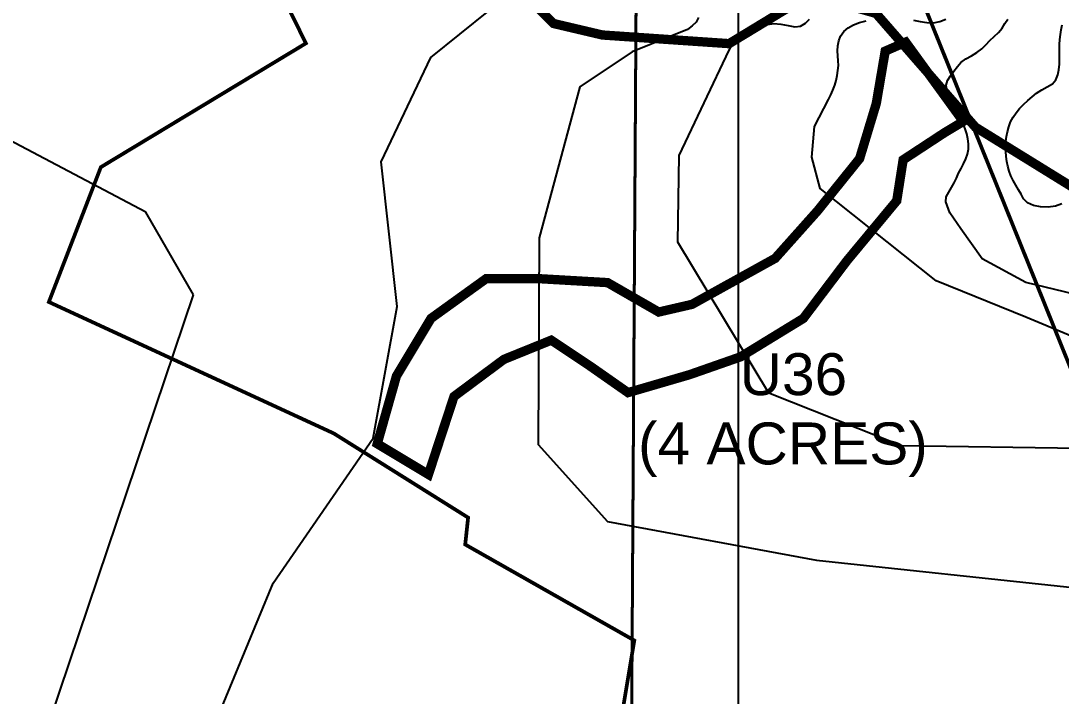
# Model space of a CAD drawing. Header units: metres. Extents: x 218545 to 227455, y 1543467 to 1556082.
# Drawn here: x 221615 to 222173, y 1547832 to 1548194 of the extents above; entities that cross this region are included whole.
import ezdxf

# ---------------------------------------------------------------- set-up
doc = ezdxf.new("R2010")
doc.units = ezdxf.units.M
doc.header["$MEASUREMENT"] = 0
doc.header["$PDMODE"] = 1
doc.header["$PDSIZE"] = -10
for name, color, linetype in [('10 M CONTOUR', 20, 'Continuous'), ('2 M CONTOUR', 33, 'Continuous'), ('GRID', 250, 'Continuous'), ('SATGE-2', 160, 'Continuous'), ('UUL', 90, 'Continuous')]:
    doc.layers.add(name, color=color, linetype=linetype)
doc.layers.add('BO', color=7, linetype='Continuous', lineweight=30)
doc.styles.get("Standard").update_dxf_attribs({"font": 'arial.ttf'})

msp = doc.modelspace()

# ---------------------------------------------------------------- linework, layer by layer
at = {"layer": '10 M CONTOUR'}
for points in [[(222224.70485, 1548005.5964, -1029.86579), (222154.41969, 1548035.04732, -1029.86579), (222106.43469, 1548054.40832, -1029.86579), (222044.15946, 1548104.04484, -1029.86579), (222039.68465, 1548120.85492, -1029.86579), (222041.17625, 1548137.23951, -1469.86579), (222048.54781, 1548151.70925, -1469.86579), (222049.90437, 1548154.18971, -1469.86579), (222051.01522, 1548156.75059, -1469.86579), (222051.93409, 1548159.35483, -1469.86579), (222052.69767, 1548161.97374, -1469.86579), (222053.29246, 1548164.6034, -1469.86579), (222053.69578, 1548167.24439, -1469.86579), (222053.88497, 1548169.89729, -1469.86579), (222053.84293, 1548172.5624, -1469.86579), (222053.6576, 1548175.23441, -1469.86579), (222053.51028, 1548177.90303, -1469.86579), (222053.58552, 1548180.55782, -1469.86579), (222054.06789, 1548183.18833, -1469.86579), (222055.11528, 1548185.75924, -1469.86579), (222056.78573, 1548188.14212, -1469.86579), (222059.1063, 1548190.1925, -1469.86579), (222061.99391, 1548191.85071, -1469.86579), (222065.28218, 1548193.12118, -1469.86579), (222068.80265, 1548194.00995, -1469.86579)], [(222094.1479, 1548194.33976, -1469.86579), (222097.78615, 1548193.60448, -1469.86579), (222101.3814, 1548192.96924, -1469.86579), (222104.88306, 1548192.86476, -1469.86579), (222108.26032, 1548193.6031, -1469.86579), (222111.60619, 1548194.75411, -1469.86579)]]:
    msp.add_polyline3d(points, dxfattribs=at)
at = {"layer": '2 M CONTOUR', "elevation": -1025.86579}
msp.add_lwpolyline([(221978.79784, 1548195.7442), (221977.61187, 1548193.25302), (221975.47098, 1548191.31803), (221973.03526, 1548189.34245), (221943.22715, 1548177.32116), (221915.13453, 1548158.50899), (221893.44269, 1548077.47032), (221892.91785, 1547966.77953), (221930.01869, 1547925.47939), (222042.18369, 1547904.65332), (222179.60369, 1547890.02932)], dxfattribs=at)
at = {"layer": '2 M CONTOUR'}
for points in [[(221558.26227, 1547666.67814, -1023.86579), (221567.18169, 1547672.56532, -1023.86579), (221719.84569, 1547817.95132, -1023.86579), (221750.71169, 1547892.35632, -1023.86579), (221804.35169, 1547970.06632, -1023.86579), (221817.18769, 1548040.63632, -1023.86579), (221808.57069, 1548118.26832, -1023.86579), (221835.29557, 1548174.27492, -1023.86579), (221866.33015, 1548199.24699, -1469.86579), (221933.07323, 1548210.59186, -1469.86579)], [(222183.44469, 1547964.63332, -1027.86579), (222087.72069, 1547966.01732, -1027.86579), (222016.52169, 1547994.21632, -1027.86579), (221967.74169, 1548075.15032, -1027.86579), (221968.48969, 1548121.65232, -1027.86579), (221995.32928, 1548178.28229, -1469.86579), (221996.75436, 1548180.69103, -1469.86579), (221998.32495, 1548183.05167, -1469.86579), (222000.34709, 1548185.19553, -1469.86579), (222002.90405, 1548187.04327, -1469.86579), (222005.85346, 1548188.63412, -1469.86579), (222009.05293, 1548190.00733, -1469.86579), (222012.37294, 1548191.18609, -1469.86579), (222015.79357, 1548192.05698, -1469.86579), (222019.35038, 1548192.43747, -1469.86579), (222023.07726, 1548192.1503, -1469.86579), (222026.88751, 1548191.35675, -1469.86579), (222030.51006, 1548190.73567, -1469.86579), (222033.65826, 1548191.00963, -1469.86579), (222036.17689, 1548192.6276, -1469.86579), (222038.48297, 1548194.84736, -1469.86579)], [(222180.31106, 1548047.32509, -1469.86579), (222154.55544, 1548053.51681, -1469.86579), (222131.09394, 1548066.26431, -1469.86579), (222119.55827, 1548082.39178, -1469.86579), (222113.62153, 1548090.97072, -1469.86579), (222111.59467, 1548096.7909, -1469.86579), (222111.68131, 1548099.49405, -1469.86579), (222113.13074, 1548102.00325, -1469.86579), (222114.62563, 1548104.50316, -1469.86579), (222116.05278, 1548107.0211, -1469.86579), (222117.29901, 1548109.58439, -1469.86579), (222118.42608, 1548112.18369, -1469.86579), (222119.73994, 1548114.75244, -1469.86579), (222121.10073, 1548117.30986, -1469.86579), (222122.33323, 1548119.88215, -1469.86579), (222123.26223, 1548122.49551, -1469.86579), (222123.73439, 1548125.17124, -1469.86579), (222123.756, 1548127.89483, -1469.86579), (222123.40414, 1548130.63586, -1469.86579), (222122.7562, 1548133.36387, -1469.86579), (222121.88948, 1548136.04886, -1469.86579), (222120.87725, 1548138.68203, -1469.86579), (222119.78718, 1548141.28366, -1469.86579), (222118.68657, 1548143.87617, -1469.86579), (222117.64269, 1548146.48197, -1469.86579), (222116.49876, 1548149.10233, -1469.86579), (222114.92007, 1548151.69598, -1469.86579), (222113.31001, 1548154.26587, -1469.86579), (222112.10797, 1548156.81766, -1469.86579), (222111.75315, 1548159.35703, -1469.86579), (222112.49254, 1548161.88725, -1469.86579), (222114.01381, 1548164.40473, -1469.86579), (222115.90355, 1548166.90462, -1469.86579), (222117.75232, 1548169.3809, -1469.86579), (222119.67495, 1548171.67482, -1469.86579), (222122.28472, 1548173.56232, -1469.86579), (222125.2851, 1548175.23592, -1469.86579), (222128.26653, 1548176.93767, -1469.86579), (222130.85066, 1548178.89111, -1469.86579), (222133.06798, 1548181.07783, -1469.86579), (222135.23628, 1548183.30935, -1469.86579), (222137.55172, 1548185.46212, -1469.86579), (222139.80958, 1548187.62779, -1469.86579), (222141.72953, 1548189.93881, -1469.86579), (222143.27152, 1548192.41899, -1469.86579), (222144.80793, 1548194.90561, -1469.86579)], [(222173.69288, 1548095.76215, -1469.86579), (222170.29728, 1548094.5967, -1469.86579), (222166.44524, 1548094.05335, -1469.86579), (222162.39932, 1548094.15488, -1469.86579), (222158.5397, 1548094.91355, -1469.86579), (222155.3228, 1548096.33482, -1469.86579), (222153.20635, 1548098.42402, -1469.86579), (222151.90297, 1548100.90815, -1469.86579), (222150.47626, 1548103.35965, -1469.86579), (222149.01462, 1548105.79778, -1469.86579), (222147.62398, 1548108.24893, -1469.86579), (222146.41028, 1548110.73949, -1469.86579), (222145.46138, 1548113.29072, -1469.86579), (222144.76735, 1548115.89605, -1469.86579), (222144.28535, 1548118.53954, -1469.86579), (222143.97251, 1548121.20528, -1469.86579), (222143.78643, 1548123.87738, -1469.86579), (222143.71438, 1548126.54481, -1469.86579), (222143.79096, 1548129.20419, -1469.86579), (222144.05501, 1548131.85285, -1469.86579), (222144.54536, 1548134.4881, -1469.86579), (222145.29807, 1548137.10497, -1469.86579), (222146.328, 1548139.68107, -1469.86579), (222147.64022, 1548142.18598, -1469.86579), (222149.23978, 1548144.58923, -1469.86579), (222151.13172, 1548146.86037, -1469.86579), (222153.27834, 1548149.00196, -1469.86579), (222155.49684, 1548151.13047, -1469.86579), (222157.80233, 1548153.21534, -1469.86579), (222160.26729, 1548155.18294, -1469.86579), (222162.96419, 1548156.95962, -1469.86579), (222165.95803, 1548158.47714, -1469.86579), (222168.69164, 1548160.11705, -1469.86579), (222170.52872, 1548162.31281, -1469.86579), (222171.63741, 1548164.91171, -1469.86579), (222172.21184, 1548167.74209, -1469.86579), (222172.44616, 1548170.63231, -1469.86579), (222172.52127, 1548173.43101, -1469.86579), (222172.53004, 1548176.12165, -1469.86579), (222172.52942, 1548178.74274, -1469.86579), (222172.57627, 1548181.33294, -1469.86579), (222172.72709, 1548183.93069, -1469.86579), (222173.01385, 1548186.55605, -1469.86579), (222173.42761, 1548189.19857, -1469.86579), (222173.95556, 1548191.84486, -1469.86579)], [(221708.01169, 1548046.88432, -1021.86579), (221682.46369, 1548091.22432, -1021.86579), (221586.40069, 1548141.88332, -1021.86579), (221557.64969, 1548145.69532, -1021.86579), (221488.21669, 1548108.73532, -1021.86579), (221372.90269, 1548088.38532, -1021.86579), (221334.20469, 1548070.46232, -1021.86579), (221259.13469, 1548005.67232, -1021.86579), (221178.46669, 1547894.03132, -1021.86579), (221181.48169, 1547877.80132, -1021.86579), (221196.02669, 1547838.61232, -1021.86579), (221332.50369, 1547779.95132, -1021.86579), (221348.63158, 1547766.08622, -1021.86579)], [(221464.22485, 1547718.15949, -1021.86579), (221525.04069, 1547710.65832, -1021.86579), (221585.40969, 1547750.04032, -1021.86579), (221631.06069, 1547819.02332, -1021.86579), (221708.01169, 1548046.88432, -1021.86579)]]:
    msp.add_polyline3d(points, dxfattribs=at)
at = {"layer": 'BO', "color": 1}
for p in [(222142, 1548120), (221967, 1547942), (222143, 1547848)]:
    msp.add_point(p, dxfattribs=at)
at = {"layer": 'GRID', "linetype": 'Continuous'}
msp.add_line((222000.13969, 1555700.13632, -1469.86579), (222000.13969, 1546700.13632, -1469.86579), dxfattribs=at)
at = {"layer": 'SATGE-2', "lineweight": 40, "elevation": -1469.86579}
msp.add_lwpolyline([(221528.2178, 1547104.12603), (221733.19098, 1547047.85418), (221882.29118, 1547012.70479), (221835.36333, 1547189.48559), (221939.1694, 1547201.31268), (221947.64189, 1548557.0751), (221884.95119, 1548575.58633), (221751.97258, 1548617.78219), (221638.90752, 1548652.41318), (221583.89635, 1548676.19679)], dxfattribs=at)
at = {"layer": 'SATGE-2', "color": 3, "lineweight": 40, "elevation": -1469.86579}
msp.add_lwpolyline([(221939.1694, 1547201.31268), (221947.64824, 1548558.09019), (222066.95729, 1548520.18997), (222110.84853, 1548501.76929), (222245.77149, 1548443.91878), (222307.8469, 1548415.47098), (222370.63302, 1548395.47342), (222446.39151, 1548373.35121), (222604.43072, 1548346.52922), (222649.97983, 1548332.02598), (222666.68509, 1548321.26817), (222763.35935, 1548222.82572), (222892.96128, 1548101.34948), (222922.14194, 1548073.15006), (222964.02229, 1548021.92382), (222984.63781, 1547988.31615), (223001.0618, 1547920.8603), (223009.67873, 1547836.58068), (223033.48056, 1547743.4396), (223071.66178, 1547689.80804)], dxfattribs=at)
at = {"layer": 'SATGE-2', "color": 0, "const_width": 2}
for points, elevation in [([(222242.25868, 1547849.48256), (221959.38816, 1548550.65505)], -1469.86579), ([(221549.12365, 1548218.11651), (221626.79933, 1548261.5107), (221697.84155, 1548285.22268), (221714.83333, 1548290.30801), (221768.25039, 1548181.87168), (221658.25656, 1548115.46449), (221630.35286, 1548043.13219), (221783.22717, 1547972.62941), (221855.27329, 1547927.48765), (221853.71448, 1547913.04456), (221944.41907, 1547861.59875), (221920.79144, 1547719.48619), (221835.57262, 1547637.01452), (221906.5351, 1547527.51142), (221836.87302, 1547183.13592)], 1499.22418)]:
    msp.add_lwpolyline(points, dxfattribs=dict(at, elevation=elevation))
at = {"layer": 'UUL', "const_width": 5, "elevation": -1469.86579}
msp.add_lwpolyline([(221490.42648, 1548587.25736), (221622.76301, 1548539.5094), (221718.25165, 1548488.7125), (221838.38249, 1548417.90465), (221934.25551, 1548355.43371), (221991.42358, 1548304.47373), (221980.60796, 1548263.55133), (221967.47483, 1548242.70408), (221922.66731, 1548228.03376), (221891.76572, 1548234.21075), (221873.22467, 1548220.31259), (221901.03618, 1548192.51619), (221927.30266, 1548186.33927), (221995.28635, 1548181.70653), (222038.54861, 1548207.95861), (222074.08555, 1548197.92109), (222127.39096, 1548136.92354), (222214.35861, 1548083.18296)], dxfattribs=at)
msp.add_lwpolyline([(221806.52577, 1547967.08067), (221816.82198, 1548003.44093), (221835.35529, 1548034.31283), (221864.87118, 1548055.58017), (221894.38717, 1548055.58017), (221930.08083, 1548053.52203), (221957.5375, 1548037.74304), (221975.38433, 1548041.85932), (222020.00146, 1548066.55687), (222042.65321, 1548091.94042), (222065.30496, 1548120.06819), (222074.22843, 1548149.56802), (222079.03335, 1548177.69578), (222090.01593, 1548182.49813), (222120.90477, 1548139.96345), (222110.60846, 1548133.78903), (222088.64319, 1548119.38218), (222085.21101, 1548097.42878), (222058.44082, 1548065.1848), (222035.10259, 1548034.31283), (222001.46815, 1548013.73156), (221974.01148, 1548004.12693), (221941.06352, 1547994.52236), (221920.47099, 1548008.92928), (221899.87847, 1548022.65013), (221874.48102, 1548012.35949), (221847.71083, 1547992.46422), (221833.98244, 1547950.61562)], close=True, dxfattribs=at)

# ---------------------------------------------------------------- texts
at = {"layer": 'UUL'}
for s, p in [('U36', (222000.95577, 1547993.17296, -3419.53443)), ('(4 ACRES)', (221946.4517, 1547956.01213, -3419.53443))]:
    msp.add_text(s, height=22.5, dxfattribs=at).set_placement(p)

doc.saveas('drawing.dxf')
